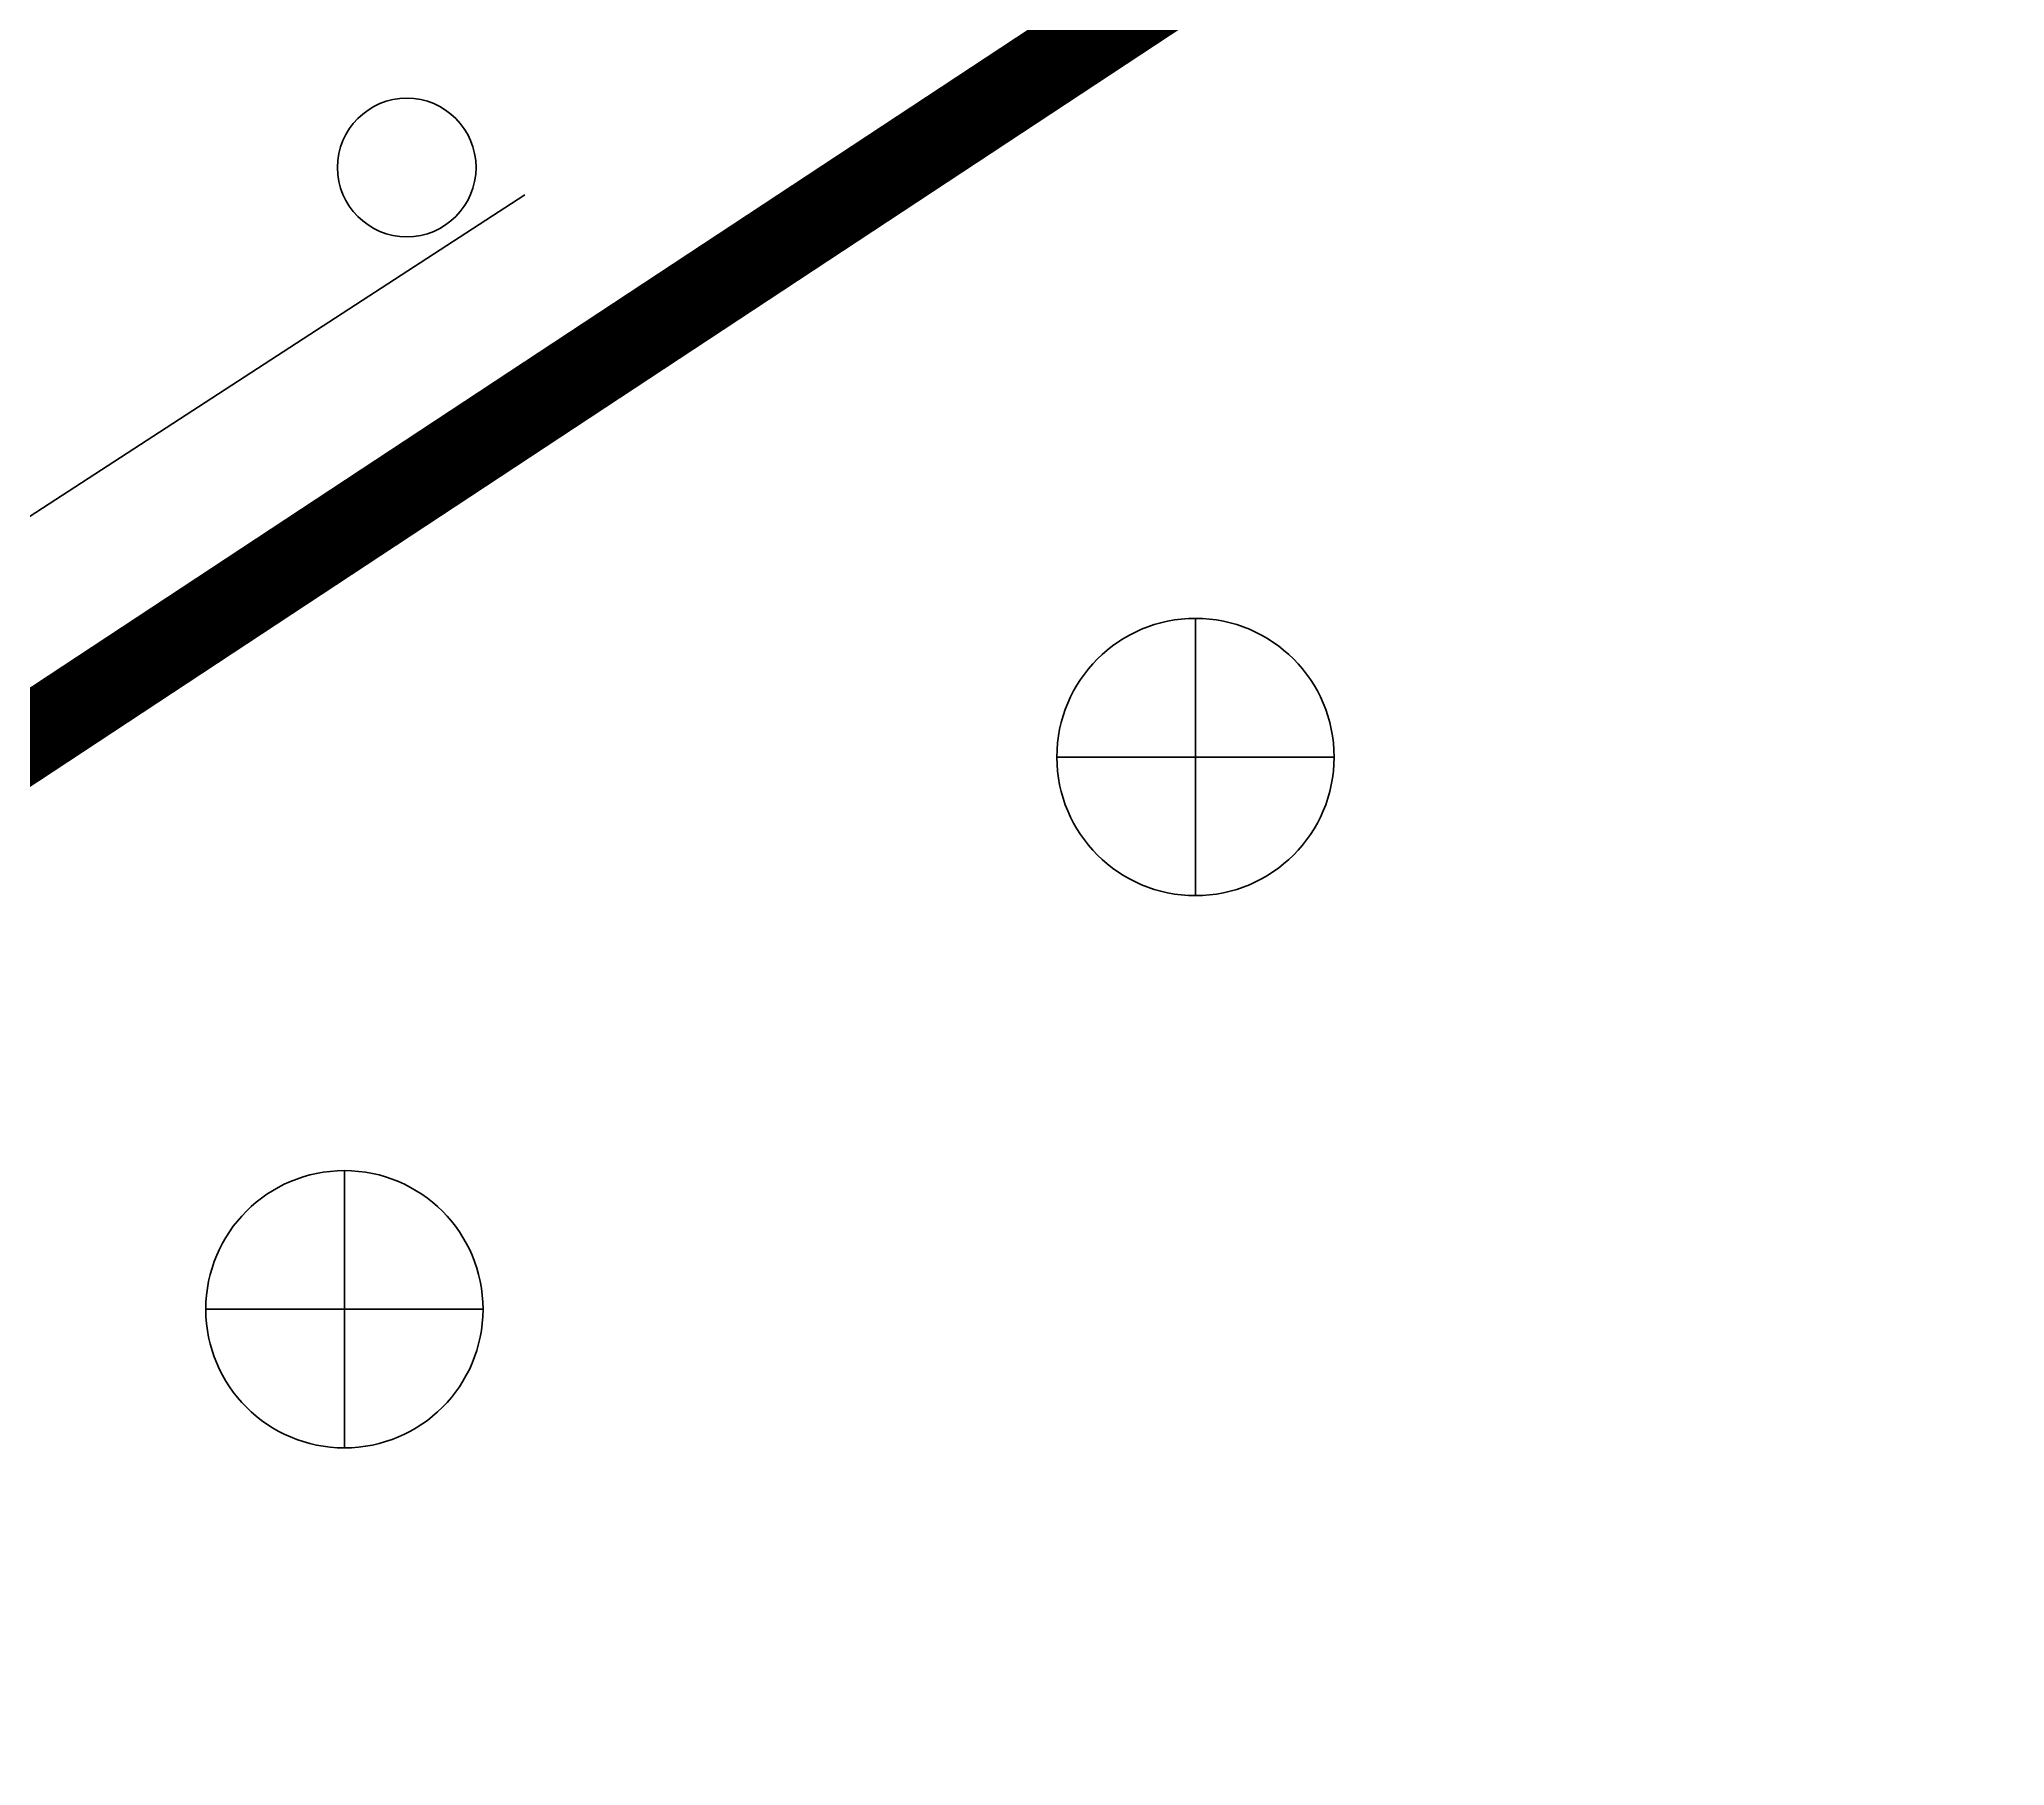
# Model space of a CAD drawing. Extents: x 99002 to 478558, y 2449839 to 2450453.
# Drawn here: x 478496.45 to 478503.54, y 2449925.02 to 2449931.24 of the extents above; entities that cross this region are included whole.
import ezdxf
from ezdxf.enums import TextEntityAlignment as Align

# ---------------------------------------------------------------- set-up
doc = ezdxf.new("R2010")
doc.units = 0
doc.header["$LTSCALE"] = 0.5
for name, pattern in [('DASHEDX2', [38.1, 25.4, -12.7]), ('X11', [6, 5, -1]), ('X5', [3, 2, -1])]:
    doc.linetypes.add(name, pattern=pattern)
doc.layers.get('0').update_dxf_attribs({"linetype": 'CONTINUOUS'})
for name, color, linetype in [('GCD', 1, 'CONTINUOUS'), ('GXYZ', 2, 'CONTINUOUS'), ('JMD', 6, 'CONTINUOUS'), ('外墙', 1, 'CONTINUOUS'), ('建筑红线', 10, 'DASHEDX2')]:
    doc.layers.add(name, color=color, linetype=linetype)
doc.styles.add('细等线体', font='FZXDXJW.TTF', dxfattribs={"width": 0.8})

# ---------------------------------------------------------------- blocks, each defined once
blk = doc.blocks.new('gc043')
for p, q in [((0, -1), (0, 1)), ((-1, 0), (1, 0))]:
    blk.add_line(p, q)
blk.add_circle((0, 0), 1)
blk = doc.blocks.new('GC200')
at = {"linetype": 'Continuous', "const_width": 0.2, "flags": 128}
blk.add_lwpolyline([(-0.1, 0, 1), (0.1, 0, 1)], format="xyb", close=True, dxfattribs=at)
blk = doc.blocks.new('gc170')
at = {"linetype": 'Continuous'}
blk.add_circle((0, 0), 0.5, dxfattribs=at)

msp = doc.modelspace()

# ---------------------------------------------------------------- linework, layer by layer
at = {"layer": 'JMD', "color": 6, "linetype": 'X5', "ltscale": 3.5}
msp.add_lwpolyline([(478535.5262, 2449957.609), (478481.8487, 2449922.741), (478483.4285, 2449920.309), (478486.8165, 2449922.5098), (478486.4624, 2449923.0549), (478503.1593, 2449933.9009), (478503.5134, 2449933.3558), (478509.9204, 2449937.5177), (478509.5663, 2449938.0628), (478523.1184, 2449946.866), (478523.4725, 2449946.3209), (478535.5217, 2449954.1479)], dxfattribs=at)
at = {"layer": '外墙', "color": 172, "linetype": 'X5', "lineweight": 0, "ltscale": 2, "const_width": 0.3}
msp.add_lwpolyline([(478468.0039, 2449947.2772), (478469.3677, 2449945.2083), (478469.326, 2449945.1808), (478485.0949, 2449921.2603), (478535.5221, 2449954.5029)], dxfattribs=at)
at = {"layer": '建筑红线', "color": 10, "linetype": 'X11', "const_width": 0.15, "flags": 128}
msp.add_lwpolyline([(478536.0259, 2450335.138), (478263.8817, 2450094.1985), (478263.4448, 2450073.1662), (478447.0851, 2449896.5452), (478535.522, 2449954.3921)], dxfattribs=at)

# ---------------------------------------------------------------- block references
at = {"layer": 'GCD', "color": 1, "linetype": 'Continuous'}
ref = msp.add_blockref('GC200', (478500.6213, 2449928.6533, 2.837), dxfattribs=dict(at, xscale=4.876000004212864e-06, yscale=4.876000004212864e-06, zscale=4.876000004212864e-06))
ref.add_attrib('height', '2.84', dxfattribs={"linetype": 'Continuous', "height": 0.00000975, "style": '细等线体', "width": 0.8}).set_placement((478501.2213, 2449928.1533, 2.837), align=Align.MIDDLE_LEFT)
at = {"layer": 'GXYZ', "color": 2, "linetype": 'Continuous', "xscale": 0.5, "yscale": 0.5}
for p in [(478500.6213, 2449928.6533, 2.837), (478497.5516, 2449926.6614, 2.851)]:
    msp.add_blockref('gc043', p, dxfattribs=at)
at = {"layer": 'JMD', "color": 6, "linetype": 'Continuous', "xscale": 0.5000000000173356, "yscale": 0.5, "rotation": 0.05903904505335038}
msp.add_blockref('gc170', (478497.7765, 2449930.7796), dxfattribs=at)

doc.saveas('drawing.dxf')
